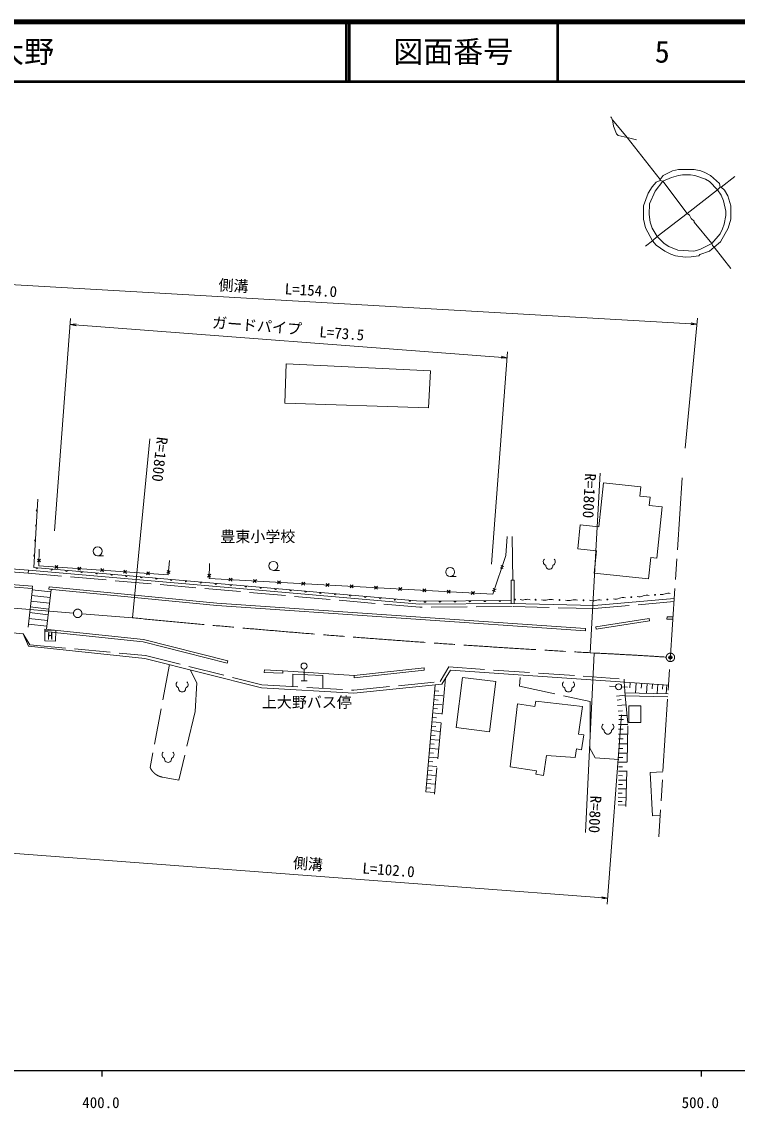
# Model space of a CAD drawing. Units: millimetres, scale not verified. Extents: x 40000 to 680000, y 20000 to 380000.
# Drawn here: x 454631 to 574010, y 198715 to 380000 of the extents above; entities that cross this region are included whole.
import ezdxf
from ezdxf.enums import TextEntityAlignment as Align

# ---------------------------------------------------------------- set-up
doc = ezdxf.new("R2010")
doc.units = ezdxf.units.MM
doc.header["$LTSCALE"] = 1000
doc.header["$PDMODE"] = 32
doc.header["$PDSIZE"] = 500
doc.linetypes.add('CHAIN', pattern=[18.5, 12, -1.5, 3.5, -1.5])
doc.linetypes.add('DASHED', pattern=[7.5, 6, -1.5])
for name, color, linetype, lineweight in [('M-BGD', 7, 'Continuous', 13), ('M-BMK', 2, 'CHAIN', 13), ('M-STR-HTXT', 7, 'Continuous', 13), ('M-TTL', 2, 'Continuous', 140), ('M-TTL-BAND', 7, 'Continuous', 25), ('M-TTL-LINE', 7, 'Continuous', 50)]:
    doc.layers.add(name, color=color, linetype=linetype, lineweight=lineweight)
doc.layers.add('M-OTRS', color=6, linetype='Continuous')
doc.layers.add('M-TTL-TXT', color=7, linetype='Continuous')
doc.styles.add('ＭＳ ゴシック', font='')
doc.styles.get('ＭＳ ゴシック').set_extended_font_data('MS Gothic')

# ---------------------------------------------------------------- blocks, each defined once
blk = doc.blocks.new('園庭')
at = {"color": 7, "linetype": 'Continuous', "lineweight": 13}
for centre, start, end in [((-0.4, 0.4), 131.4195, 251.1424), ((0.4, 0.4), 288.8576, 48.5806), ((0, -0.25), 172.1402, 7.8598)]:
    blk.add_arc(centre, 0.6, start, end, dxfattribs=at)
blk = doc.blocks.new('広葉樹林')
at = {"color": 7, "linetype": 'Continuous', "lineweight": 13}
blk.add_line((0, 0), (1, 0), dxfattribs=at)
blk.add_circle((0, 0.75), 0.75, dxfattribs=at)
blk = doc.blocks.new('open_arrow')
at = {"color": 0, "linetype": 'Continuous', "lineweight": -2}
blk.add_lwpolyline([(7.5, 1.25), (0, 0), (7.5, -1.25)], dxfattribs=at)

msp = doc.modelspace()

# ---------------------------------------------------------------- linework, layer by layer
at = {"layer": 'M-BGD'}
for p, q in [((553196, 363657), (555651, 360694)), ((555651, 360694), (557175, 360270)), ((561155, 353666), (555651, 360694)), ((561155, 353666), (561155, 353497)), ((573601, 354174), (571315, 352396)), ((561155, 353497), (561578, 353412)), ((561578, 353412), (565642, 347994)), ((570722, 351973), (565642, 347994)), ((571145, 352396), (570722, 351973)), ((571145, 352396), (571315, 352396)), ((565642, 347994), (560647, 344184)), ((559885, 343422), (558699, 342575)), ((560647, 344184), (559885, 343422)), ((570129, 342406), (572923, 338850)), ((457323, 300325), (456663, 288926)), ((535412, 290927), (535600, 294122)), ((536460, 294089), (536544, 286829)), ((455756, 288503), (410934, 291982)), ((457483, 289217), (457523, 292024)), ((455718, 288004), (410741, 291496)), ((457242, 289874), (457749, 290345)), ((457249, 290352), (457742, 289867)), ((479298, 290099), (479057, 287734)), ((533204, 284492), (535412, 290927)), ((455761, 288502), (455718, 288004)), ((521062, 282798), (455761, 288502)), ((521081, 283298), (456663, 288926)), ((479057, 287734), (457483, 289217)), ((460158, 288783), (460670, 289249)), ((460636, 288750), (460192, 289282)), ((463979, 288520), (464491, 288986)), ((464457, 288487), (464013, 289019)), ((467800, 288257), (468312, 288723)), ((468278, 288224), (467834, 288756)), ((471621, 287994), (472133, 288460)), ((472099, 287962), (471655, 288493)), ((479377, 288407), (478831, 287981)), ((479328, 287931), (478879, 288458)), ((485945, 289612), (485898, 287122)), ((534437, 288855), (535074, 289171)), ((534601, 289333), (534910, 288692)), ((427875, 287641), (456370, 285426)), ((427906, 288039), (456401, 285824)), ((475442, 287732), (475954, 288198)), ((475920, 287699), (475476, 288230)), ((486162, 287837), (485652, 287340)), ((486152, 287331), (485662, 287846)), ((485898, 287122), (533204, 284492)), ((489741, 287159), (489208, 286688)), ((489236, 287187), (489713, 286660)), ((493783, 286934), (493250, 286463)), ((493278, 286962), (493755, 286435)), ((497825, 286709), (497292, 286238)), ((497320, 286737), (497797, 286210)), ((501867, 286485), (501334, 286013)), ((501361, 286513), (501839, 285985)), ((536761, 286831), (536261, 286826)), ((536261, 286826), (536303, 282947)), ((536761, 286831), (536804, 282938)), ((456402, 285423), (455677, 278982)), ((456401, 285824), (456370, 285426)), ((459471, 284879), (456380, 285227)), ((459516, 285277), (458770, 278650)), ((459187, 285711), (459148, 285313)), ((459148, 285313), (487155, 282610)), ((459187, 285711), (487188, 283009)), ((505909, 286260), (505376, 285789)), ((505403, 286288), (505881, 285761)), ((509950, 286035), (509417, 285564)), ((509445, 286063), (509923, 285536)), ((513992, 285810), (513459, 285339)), ((513487, 285838), (513964, 285311)), ((518034, 285586), (517501, 285114)), ((517529, 285614), (518006, 285086)), ((522076, 285361), (521543, 284890)), ((521571, 285389), (522048, 284862)), ((526118, 285136), (525585, 284665)), ((525613, 285164), (526090, 284637)), ((530160, 284911), (529627, 284440)), ((529654, 284939), (530132, 284412)), ((533123, 285026), (533760, 285342)), ((533287, 285504), (533596, 284863)), ((459256, 282970), (456165, 283318)), ((459364, 283925), (456273, 284273)), ((487188, 283009), (548716, 278767)), ((536440, 282948), (521062, 282798)), ((536298, 283447), (521081, 283298)), ((550123, 282573), (536440, 282948)), ((563497, 283758), (550123, 282573)), ((459041, 281061), (455950, 281409)), ((459149, 282016), (456058, 282364)), ((487155, 282610), (548688, 278368)), ((435820, 279632), (454856, 277889)), ((458826, 279152), (455735, 279500)), ((458934, 280107), (455843, 280455)), ((550393, 279063), (559328, 280415)), ((550453, 278668), (559388, 280019)), ((559388, 280019), (559328, 280415)), ((562287, 280720), (562279, 280320)), ((562279, 280320), (563271, 280301)), ((562287, 280720), (563297, 280700)), ((454856, 277889), (455739, 275824)), ((458458, 278281), (458501, 278678)), ((458458, 278281), (474865, 276516)), ((458469, 276683), (458509, 278483)), ((458501, 278678), (474935, 276911)), ((458509, 278483), (460308, 278443)), ((459122, 277106), (459122, 277956)), ((459618, 277961), (459618, 277109)), ((460308, 278443), (460269, 276644)), ((548688, 278368), (548716, 278767)), ((550453, 278668), (550393, 279063)), ((455739, 275824), (475165, 273776)), ((460269, 276644), (458469, 276683)), ((474865, 276516), (488906, 272987)), ((474935, 276911), (489003, 273375)), ((475165, 273776), (494612, 268857)), ((488906, 272987), (489003, 273375)), ((501730, 272005), (501730, 270005)), ((510075, 270945), (521751, 272184)), ((521751, 272184), (521793, 271786)), ((495100, 271448), (495120, 271847)), ((495100, 271448), (498179, 271298)), ((495120, 271847), (498198, 271697)), ((498179, 271298), (498198, 271697)), ((498198, 271697), (510075, 270945)), ((510118, 270547), (510075, 270945)), ((510118, 270547), (521793, 271786)), ((524722, 269458), (526148, 271823)), ((526148, 271823), (562553, 269331)), ((494612, 268857), (510042, 267956)), ((501230, 270005), (502230, 270005)), ((510042, 267956), (524722, 269458)), ((522048, 251531), (523581, 269341)), ((523498, 268381), (524237, 268317)), ((553716, 269084), (552720, 269167)), ((554714, 269011), (555712, 268948)), ((555313, 267513), (555118, 269840)), ((556160, 269769), (556100, 268884)), ((557132, 269702), (557015, 267980)), ((558061, 269638), (558004, 268801)), ((558985, 269575), (558874, 267945)), ((559868, 269515), (559814, 268722)), ((560746, 269455), (560640, 267912)), ((561585, 269397), (561534, 268647)), ((562277, 269350), (562175, 267850)), ((523371, 266895), (524108, 266832)), ((523434, 267637), (524911, 267510)), ((553880, 267466), (555301, 267626)), ((553951, 266831), (554662, 266911)), ((555271, 268014), (562458, 267879)), ((555313, 267513), (562426, 267379)), ((523243, 265413), (523980, 265349)), ((523307, 266154), (524781, 266027)), ((554056, 265892), (555466, 266050)), ((554161, 264964), (554859, 265043)), ((523052, 263193), (524521, 263067)), ((523116, 263933), (523851, 263870)), ((523179, 264672), (524651, 264546)), ((554227, 263576), (555005, 263572)), ((554230, 264270), (555641, 264263)), ((522925, 261717), (524392, 261591)), ((522988, 262455), (523722, 262392)), ((554214, 261135), (555725, 261127)), ((554218, 261944), (554981, 261940)), ((554222, 262753), (555763, 262745)), ((522735, 259508), (523466, 259445)), ((522798, 260243), (524262, 260117)), ((522862, 260980), (523594, 260917)), ((554205, 259547), (555687, 259539)), ((554210, 260340), (554958, 260336)), ((522608, 258038), (523338, 257975)), ((522672, 258772), (524133, 258646)), ((554197, 257987), (555650, 257979)), ((554201, 258766), (554935, 258762)), ((522419, 255837), (523876, 255712)), ((522482, 256570), (523211, 256508)), ((522545, 257304), (524004, 257178)), ((554185, 255702), (554890, 255698)), ((554189, 256455), (555614, 256447)), ((554193, 257220), (554912, 257216)), ((522293, 254374), (523747, 254249)), ((522356, 255105), (523084, 255043)), ((554177, 254212), (554869, 254208)), ((554181, 254951), (555578, 254943)), ((522104, 252183), (522830, 252121)), ((522167, 252912), (523619, 252788)), ((522230, 253643), (522956, 253581)), ((554165, 252023), (555509, 252016)), ((554169, 252748), (554847, 252744)), ((554173, 253474), (555543, 253466)), ((522048, 251531), (523499, 251406)), ((554158, 250599), (555475, 250592)), ((554162, 251311), (554827, 251307)), ((554151, 249318), (555455, 249311)), ((554154, 249899), (554806, 249896))]:
    msp.add_line(p, q, dxfattribs=at)
at = {"layer": 'M-BGD', "linetype": 'CHAIN'}
msp.add_line((564813, 303880), (560897, 244008), dxfattribs=at)
at = {"layer": 'M-BGD', "linetype": 'DASHED'}
for p, q in [((521043, 282298), (455718, 288004)), ((563464, 283253), (550138, 282073)), ((536435, 282448), (521043, 282298)), ((550138, 282073), (536435, 282448)), ((454856, 277889), (455959, 276024)), ((455959, 276024), (475253, 274269)), ((475253, 274269), (494689, 269354)), ((479263, 272739), (476054, 255598)), ((524423, 269930), (525878, 272343)), ((525878, 272343), (555152, 270331)), ((482739, 271860), (483854, 269673)), ((525327, 270462), (523473, 251127)), ((537764, 270611), (537704, 269167)), ((555152, 270331), (555118, 269840)), ((483854, 269673), (483573, 264942)), ((494689, 269354), (510031, 268458)), ((510031, 268458), (524423, 269930)), ((537704, 269167), (549473, 266561)), ((549473, 266561), (549433, 258821)), ((555313, 267513), (555769, 262992)), ((483573, 264942), (480846, 253473)), ((555438, 249037), (555769, 262992)), ((549433, 258821), (550275, 257177)), ((550275, 257177), (554235, 256896)), ((478095, 253969), (480846, 253473))]:
    msp.add_line(p, q, dxfattribs=at)
at = {"layer": 'M-BGD'}
for points in [[(552857, 364080), (553027, 364080), (553111, 363657), (553196, 363657)], [(553196, 363657), (553365, 362556), (553873, 361286), (554127, 361032), (555651, 360694)], [(561155, 353666), (561663, 354344), (563187, 355106), (564203, 355360), (566827, 355360), (567928, 355106), (568605, 354852), (569537, 354344), (571061, 352989), (571145, 352396)], [(561578, 353412), (563017, 354005), (564203, 354344), (564880, 354428), (566235, 354428), (566912, 354344), (568690, 353751), (569367, 353328), (570722, 351973)], [(561155, 353497), (560477, 353243), (559800, 352481), (559123, 351380), (558361, 349264), (558361, 347062), (558699, 345623), (559885, 343422)], [(561578, 353412), (560308, 351719), (559377, 349602), (559292, 347824), (559461, 346554), (559800, 345538), (560647, 344184)], [(570722, 351973), (571315, 351042), (571738, 350110), (572077, 348417), (572077, 347655), (571823, 346216), (571569, 345454), (571145, 344607), (569791, 342998)], [(571315, 352396), (571907, 351888), (572415, 350957), (572923, 349264), (572923, 347062), (572500, 345538), (571230, 343252), (570129, 342406)], [(569791, 342998), (566827, 346554), (566827, 346724), (566319, 347147), (566065, 347740), (565642, 347994)], [(559885, 343422), (560477, 342744), (561917, 341728), (562933, 341220), (563695, 340966), (565303, 340712), (566319, 340797)], [(560647, 344184), (561832, 342998), (562594, 342490), (564118, 341898), (566743, 341728), (567759, 341982), (569791, 342998)], [(569791, 342998), (569875, 342660), (570129, 342406)], [(570129, 342406), (569367, 341728), (567759, 341136), (567589, 340966), (566319, 340797)], [(561605, 254832), (559499, 254733), (559840, 247492), (561129, 247552)]]:
    msp.add_lwpolyline(points, dxfattribs=at)
for points in [[(498758, 322948), (522811, 321774), (522482, 315573), (498548, 316334)], [(551688, 303079), (550897, 295747), (547825, 296078), (547390, 292037), (550533, 291698), (550134, 288004), (559179, 287029), (559566, 290610), (560576, 290501), (561499, 299064), (559316, 299300), (559463, 300664), (557765, 300847), (557933, 302405)], [(528166, 270604), (527129, 262223), (532676, 261537), (533712, 269918)], [(537370, 266167), (536105, 255665), (540496, 255035), (540412, 254445), (541686, 254263), (542156, 257553), (546957, 257215), (547175, 258658), (548032, 258536), (548385, 261007), (547516, 261131), (548177, 265759), (540380, 266611), (540248, 265756)], [(557902, 265836), (557902, 263088), (555906, 263088), (555906, 265836)]]:
    msp.add_lwpolyline(points, close=True, dxfattribs=at)
at = {"layer": 'M-BGD', "linetype": 'DASHED'}
msp.add_lwpolyline([(499862, 269052), (499862, 271145), (504889, 270909), (504894, 268758)], dxfattribs=at)
at = {"layer": 'M-BGD'}
for centre in [(501730, 272505), (554215, 269042)]:
    msp.add_circle(centre, 500, dxfattribs=at)
for centre, radius, start, end in [((457213, 298429), 150, 86.68994, 266.68994), ((457069, 295933), 150, 86.68994, 266.68994), ((456924, 293437), 150, 86.68994, 266.68994), ((456780, 290941), 150, 86.68994, 266.68994), ((457143, 288884), 150, 175.00753, 355.00753), ((459633, 288666), 150, 175.00753, 355.00753), ((462124, 288449), 150, 175.00753, 355.00753), ((464614, 288231), 150, 175.00753, 355.00753), ((467105, 288013), 150, 175.00753, 355.00753), ((469595, 287796), 150, 175.00753, 355.00753), ((472086, 287578), 150, 175.00753, 355.00753), ((474576, 287361), 150, 175.00753, 355.00753), ((477067, 287143), 150, 175.00753, 355.00753), ((479557, 286926), 150, 175.00753, 355.00753), ((482048, 286708), 150, 175.00753, 355.00753), ((484538, 286491), 150, 175.00753, 355.00753), ((487029, 286273), 150, 175.00753, 355.00753), ((489519, 286055), 150, 175.00753, 355.00753), ((492010, 285838), 150, 175.00753, 355.00753), ((494500, 285620), 150, 175.00753, 355.00753), ((496991, 285403), 150, 175.00753, 355.00753), ((499481, 285185), 150, 175.00753, 355.00753), ((501972, 284968), 150, 175.00753, 355.00753), ((504462, 284750), 150, 175.00753, 355.00753), ((562526, 283417), 1250, 75.60279, 115.50305), ((506953, 284532), 150, 175.00753, 355.00753), ((509443, 284315), 150, 175.00753, 355.00753), ((511934, 284097), 150, 175.00753, 355.00753), ((514424, 283880), 150, 175.00753, 355.00753), ((516915, 283662), 150, 175.00753, 355.00753), ((519405, 283445), 150, 175.00753, 355.00753), ((521899, 283306), 150, 180.55897, 0.55897), ((524399, 283331), 150, 180.55897, 0.55897), ((526899, 283355), 150, 180.55897, 0.55897), ((529399, 283379), 150, 180.55897, 0.55897), ((531899, 283404), 150, 180.55897, 0.55897), ((534398, 283428), 150, 180.55897, 0.55897), ((536924, 283592), 75, 0, 180), ((536924, 283592), 75, 180, 0), ((538215, 284753), 1250, 249.4718, 289.37206), ((539045, 282395), 1250, 69.4718, 109.37206), ((540358, 283557), 75, 0, 180), ((540358, 283557), 75, 180, 0), ((541874, 285171), 1704, 252.3604, 286.48346), ((542841, 281903), 1704, 72.3604, 106.48346), ((544357, 283517), 75, 0, 180), ((544357, 283517), 75, 180, 0), ((545874, 285131), 1704, 252.3604, 286.48346), ((546841, 281862), 1704, 72.3604, 106.48346), ((548357, 283476), 75, 0, 180), ((548357, 283476), 75, 180, 0), ((549874, 285090), 1704, 252.3604, 286.48346), ((550995, 280949), 2587, 82.0149, 104.27328), ((552350, 283608), 75, 0, 180), ((552350, 283608), 75, 180, 0), ((553685, 285374), 1704, 258.49139, 292.61445), ((554996, 282228), 1704, 78.49139, 112.61445), ((556331, 283995), 75, 0, 180), ((556331, 283995), 75, 180, 0), ((557666, 285761), 1704, 258.49139, 292.61445), ((558977, 282615), 1704, 78.49139, 112.61445), ((560290, 284380), 75, 0, 180), ((560290, 284380), 75, 180, 0), ((561450, 285673), 1250, 255.60279, 295.50305)]:
    msp.add_arc(centre, radius, start, end, dxfattribs=at)
at = {"layer": 'M-BGD', "linetype": 'DASHED'}
msp.add_arc((478563, 256645), 2717, 202.62378, 260.07866, dxfattribs=at)
at = {"layer": 'M-BMK'}
for p, q in [((463268, 281338), (365974, 289159)), ((473094, 280549), (464664, 281226)), ((549471, 274715), (550156, 274673))]:
    msp.add_line(p, q, dxfattribs=at)
for centre in [(463966, 281282), (562855, 273944)]:
    msp.add_circle(centre, 700, dxfattribs=at)
for centre, radius, start, end in [((648327, 2071999), 1800000, 264.41332, 266.85172), ((510648, -524351), 800000, 86.30846, 87.16933)]:
    msp.add_arc(centre, radius, start, end, dxfattribs=at)
at = {"layer": 'M-OTRS'}
msp.add_point((562855, 273944), dxfattribs=at)
at = {"layer": 'M-STR-HTXT'}
for p, q in [((413589, 338375), (567280, 329560)), ((460095, 295052), (462792, 330489)), ((565291, 308857), (567375, 330556)), ((462716, 329492), (535614, 323943)), ((532993, 289503), (535690, 324940)), ((473094, 280549), (476015, 310406)), ((549471, 274715), (551118, 304670)), ((550150, 274673), (548669, 244710)), ((554701, 264347), (552321, 232771)), ((452101, 241326), (552396, 233768))]:
    msp.add_line(p, q, dxfattribs=at)
at = {"layer": 'M-TTL'}
msp.add_line((680000, 380000), (40000, 380000), dxfattribs=at)
at = {"layer": 'M-TTL-BAND'}
for p, q in [((40000, 205000), (579000, 205000)), ((468000, 205000), (468000, 204000)), ((568000, 205000), (568000, 204000))]:
    msp.add_line(p, q, dxfattribs=at)
at = {"layer": 'M-TTL-LINE'}
for p, q in [((508747, 380000), (508747, 370000)), ((509247, 380000), (509247, 370000)), ((543997, 380000), (543997, 370000)), ((40000, 370000), (680000, 370000))]:
    msp.add_line(p, q, dxfattribs=at)

# ---------------------------------------------------------------- block references
at = {"layer": 'M-BGD', "xscale": 1000, "yscale": 1000}
for name, p in [('広葉樹林', (467295, 290910)), ('園庭', (542647, 289500)), ('広葉樹林', (496609, 288467)), ('広葉樹林', (526111, 287433)), ('園庭', (481388, 269018)), ('園庭', (545841, 269018)), ('園庭', (552418, 261972)), ('園庭', (479040, 257274))]:
    msp.add_blockref(name, p, dxfattribs=at)
at = {"layer": 'M-STR-HTXT', "xscale": 133, "yscale": 133}
for p, rotation in [((462716, 329492), 355.6), ((567280, 329560), 176.7), ((535614, 323943), 175.6), ((552396, 233768), 175.7)]:
    msp.add_blockref('open_arrow', p, dxfattribs=dict(at, rotation=rotation))

# ---------------------------------------------------------------- texts
at = {"layer": 'M-BGD', "style": 'ＭＳ ゴシック'}
for s, p in [('豊東小学校', (494022, 292648)), ('上大野バス停', (502191, 264998))]:
    msp.add_text(s, height=1833, dxfattribs=at).set_placement(p, align=Align.BOTTOM_CENTER)
msp.add_text('H', height=1320, rotation=358.738, dxfattribs=at).set_placement((459389, 277563), align=Align.MIDDLE_CENTER)
at = {"layer": 'M-STR-HTXT', "style": 'ＭＳ ゴシック'}
for s, rotation, p in [('側溝', 356.724, (489883, 334509)), ('L=154.0', 356.724, (502799, 333737)), ('ガードパイプ', 355.648, (493774, 327819)), ('L=73.5', 355.648, (507919, 326542)), ('側溝', 355.69, (502286, 238046)), ('L=102.0', 355.69, (515723, 237029))]:
    msp.add_text(s, height=1833, rotation=rotation, dxfattribs=at).set_placement(p, align=Align.BOTTOM_CENTER)
for rotation, p in [(263.327, (476657, 310868)), (266.852, (548075, 304721))]:
    msp.add_text('R=1800', height=1833, rotation=rotation, dxfattribs=at).set_placement(p, align=Align.BOTTOM_LEFT)
msp.add_text('R=800', height=1833, rotation=267.17, dxfattribs=at).set_placement((548669, 244710), align=Align.BOTTOM_RIGHT)
at = {"layer": 'M-TTL-BAND', "style": 'ＭＳ ゴシック'}
for s, p in [('400.0', (467844, 198195)), ('500.0', (567844, 198195))]:
    msp.add_text(s, height=1833, dxfattribs=at).set_placement(p, align=Align.BOTTOM_CENTER)
at = {"layer": 'M-TTL-TXT', "style": 'ＭＳ ゴシック'}
msp.add_text('下関市菊川町大字下大野', height=3666, dxfattribs=at).set_placement((405024, 375000), align=Align.MIDDLE_LEFT)
for s, p in [('図面番号', (526622, 375000)), ('5', (561497, 375000))]:
    msp.add_text(s, height=3666, dxfattribs=at).set_placement(p, align=Align.MIDDLE_CENTER)

doc.saveas('drawing.dxf')
